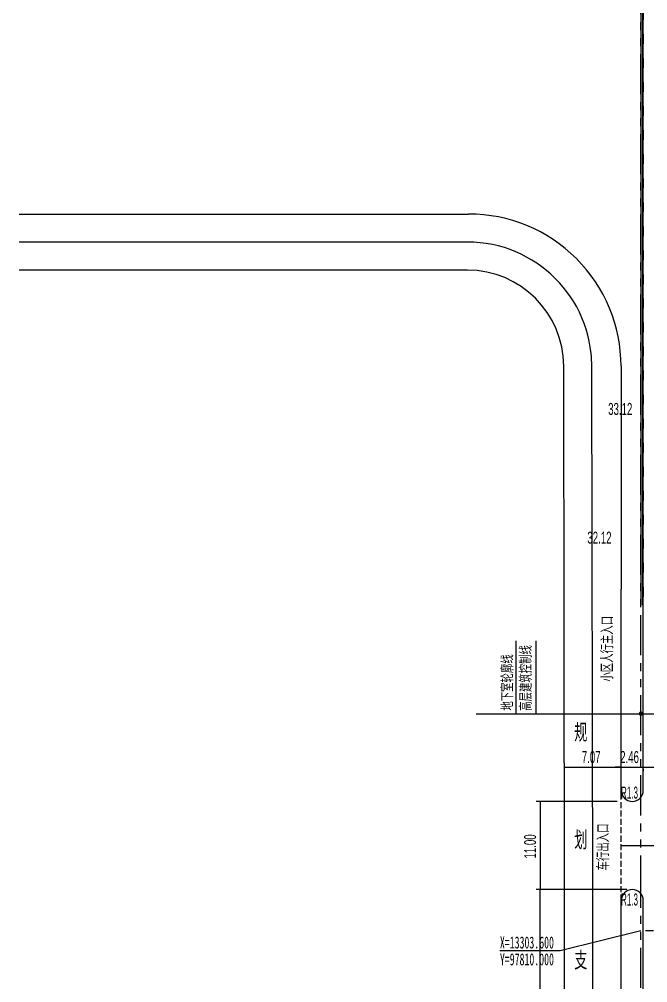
# Model space of a CAD drawing. Header units: millimetres. Extents: x 10 to 562, y -646 to -31.
# Drawn here: x 10 to 166.7, y -392.7 to -152.3 of the extents above; entities that cross this region are included whole.
import ezdxf
from ezdxf.enums import TextEntityAlignment as Align

# ---------------------------------------------------------------- set-up
doc = ezdxf.new("R2010")
doc.units = ezdxf.units.MM
doc.header["$LTSCALE"] = 1000
for name, pattern in [('A01-Z-ZH-PLAN-道路系统_设计区$0$ACAD_ISO03W100', [30, 12, -18]), ('A01-Z-ZH-PLAN-道路系统_设计区$0$ACAD_ISO10W100', [18.5, 12, -3, 0.5, -3]), ('A01-Z-ZH-PLAN-道路系统_设计区$0$DASH', [0.35, 0.25, -0.1]), ('A01-ZH-PLAN-用地红线+建筑退线_设计区$0$DIVIDE', [31.75, 12.7, -6.35, 0, -6.35, 0, -6.35]), ('A01-ZH-PLAN-用地红线+建筑退线_设计区$0$PHANTOM2', [1.25, 0.625, -0.125, 0.125, -0.125, 0.125, -0.125])]:
    doc.linetypes.add(name, pattern=pattern)
for name, color, linetype in [('0-道路开口', 1, 'Continuous'), ('A01-Z-ZH-PLAN-道路系统_设计区$0$A01-Z-ZH-PLAN-地形_设计区$0$Z_0_TEXT(文字)', 7, 'Continuous'), ('A01-Z-ZH-PLAN-道路系统_设计区$0$Z_0_RARC(转弯半径)', 52, 'Continuous'), ('A01-Z-ZH-PLAN-道路系统_设计区$0$Z_0_RDAX(道路中线)', 211, 'A01-Z-ZH-PLAN-道路系统_设计区$0$ACAD_ISO10W100'), ('A01-Z-ZH-PLAN-道路系统_设计区$0$Z_0_ROAD(车行道)', 30, 'Continuous'), ('A01-Z-ZH-PLAN-道路系统_设计区$0$Z_0_RWAL(挡土墙)', 52, 'Continuous'), ('A01-Z-ZH-PLAN-道路系统_设计区$0$Z_0_TEXT(文字)', 7, 'Continuous'), ('A01-Z-ZH-PLAN-道路系统_设计区$0$Z_OUTD_ROAD(市政道路)', 5, 'Continuous'), ('A01-Z-ZH-PLAN-道路系统_设计区$0$Z_ROAD_DIMS(道路尺寸)', 1, 'Continuous'), ('A01-ZH-PLAN-用地红线+建筑退线_设计区$0$0-分期红线', 1, 'A01-ZH-PLAN-用地红线+建筑退线_设计区$0$DIVIDE'), ('A01-ZH-PLAN-用地红线+建筑退线_设计区$0$Z_0_LTCO(红线坐标)', 3, 'Continuous'), ('A01-ZH-PLAN-用地红线+建筑退线_设计区$0$Z_0_LTMT(用地红线)', 1, 'A01-ZH-PLAN-用地红线+建筑退线_设计区$0$DIVIDE'), ('A01-ZH-PLAN-用地红线+建筑退线_设计区$0$Z_0_TEXT(文字)', 7, 'Continuous'), ('Z_ROOF_DIST(建筑间距)', 1, 'Continuous')]:
    doc.layers.add(name, color=color, linetype=linetype)
doc.styles.add('A01-Z-ZH-PLAN-道路系统_设计区$0$A01-Z-ZH-PLAN-地形_设计区$0$黑体', font='simhei.ttf', dxfattribs={"width": 0.6})
doc.styles.add('A01-Z-ZH-PLAN-道路系统_设计区$0$HY', font='_hysz.shx', dxfattribs={"width": 0.6, "bigfont": '_hyfs.shx'})
doc.styles.add('A01-Z-ZH-PLAN-道路系统_设计区$0$zz', font='_HYsz.shx', dxfattribs={"width": 0.5, "bigfont": '_HYFS.shx'})
doc.styles.add('A01-ZH-PLAN-用地红线+建筑退线_设计区$0$HY', font='_hysz.shx', dxfattribs={"width": 0.6, "bigfont": '_hyfs.shx'})
doc.styles.add('A01-ZH-PLAN-用地红线+建筑退线_设计区$0$黑体', font='simhei.ttf', dxfattribs={"width": 0.6})
doc.styles.add('HY', font='_hysz.shx', dxfattribs={"width": 0.6, "bigfont": '_hyfs.shx'})

msp = doc.modelspace()

# ---------------------------------------------------------------- linework, layer by layer
at = {"layer": '0-道路开口', "ltscale": 0.002}
for p, q in [((159.07, -347.46), (138.85, -347.46)), ((139.85, -347.46), (139.85, -369.46)), ((161.51, -369.46), (138.84, -369.47)), ((159.07, -369.46), (138.85, -369.46)), ((139.86, -438.37), (139.84, -369.47))]:
    msp.add_line(p, q, dxfattribs=at)
at = {"layer": 'A01-Z-ZH-PLAN-道路系统_设计区$0$Z_0_RDAX(道路中线)', "color": 6, "ltscale": 0.1}
for p, q in [((121.73, -207.87), (10, -207.89)), ((152.98, -370.98), (152.74, -238.81)), ((160.07, -358.46), (184.98, -358.46)), ((152.98, -454.02), (152.98, -370.98))]:
    msp.add_line(p, q, dxfattribs=at)
msp.add_arc((121.74, -238.87), 31, 0.1047, 90.0139, dxfattribs=at)
at = {"layer": 'A01-Z-ZH-PLAN-道路系统_设计区$0$Z_0_ROAD(车行道)', "ltscale": 0.002}
for p, q in [((165.58, -344.71), (165.58, -83.4)), ((165.58, -435.62), (165.58, -372.22))]:
    msp.add_line(p, q, dxfattribs=at)
for centre, radius, start, end in [((162.83, -344.71), 2.76, 180.0349, 0.0349), ((162.83, -372.22), 2.75, 0, 180)]:
    msp.add_arc(centre, radius, start, end, dxfattribs=at)
at = {"layer": 'A01-Z-ZH-PLAN-道路系统_设计区$0$Z_0_RWAL(挡土墙)', "ltscale": 0.002}
for p, q in [((164.98, -47.36), (164.98, -298.46)), ((165.38, -47.76), (165.38, -298.46))]:
    msp.add_line(p, q, dxfattribs=at)
at = {"layer": 'A01-Z-ZH-PLAN-道路系统_设计区$0$Z_0_RWAL(挡土墙)', "linetype": 'A01-Z-ZH-PLAN-道路系统_设计区$0$ACAD_ISO03W100', "ltscale": 0.0002}
msp.add_line((165.58, -47.96), (165.58, -298.46), dxfattribs=at)
at = {"layer": 'A01-Z-ZH-PLAN-道路系统_设计区$0$Z_OUTD_ROAD(市政道路)', "ltscale": 0.002}
for p, q in [((10, -200.89), (122.03, -200.87)), ((121.74, -214.87), (10, -214.89)), ((145.98, -370.98), (145.74, -238.82)), ((160.04, -238.87), (160.04, -294.5)), ((160.07, -346.03), (160.04, -294.5)), ((145.98, -454.03), (145.98, -370.98)), ((160.09, -436.8), (160.08, -372.22))]:
    msp.add_line(p, q, dxfattribs=at)
at = {"layer": 'A01-Z-ZH-PLAN-道路系统_设计区$0$Z_OUTD_ROAD(市政道路)', "linetype": 'A01-Z-ZH-PLAN-道路系统_设计区$0$DASH', "ltscale": 0.006}
msp.add_line((160.08, -372.22), (160.07, -344.71), dxfattribs=at)
at = {"layer": 'A01-Z-ZH-PLAN-道路系统_设计区$0$Z_OUTD_ROAD(市政道路)', "ltscale": 0.002}
for centre, radius, start in [((122.04, -238.87), 38, 360), ((121.74, -238.87), 24, 0.1047)]:
    msp.add_arc(centre, radius, start, 90.0139, dxfattribs=at)
at = {"layer": 'A01-Z-ZH-PLAN-道路系统_设计区$0$Z_ROAD_DIMS(道路尺寸)', "ltscale": 0.002}
for p, q in [((145.93, -338.27), (145.93, -337.91)), ((145.93, -338.91), (160.06, -338.9)), ((160.06, -338.9), (158.56, -338.9)), ((160.06, -338.26), (160.06, -337.9)), ((160.06, -338.9), (164.98, -338.9)), ((164.98, -338.9), (166.48, -338.9)), ((165.58, -338.9), (173.58, -338.9)), ((165.58, -339.36), (165.58, -339.9))]:
    msp.add_line(p, q, dxfattribs=at)
at = {"layer": 'A01-ZH-PLAN-用地红线+建筑退线_设计区$0$0-分期红线', "linetype": 'A01-ZH-PLAN-用地红线+建筑退线_设计区$0$PHANTOM2', "ltscale": 0.016}
msp.add_line((280.1, -379.76), (164.98, -379.76), dxfattribs=at)
at = {"layer": 'A01-ZH-PLAN-用地红线+建筑退线_设计区$0$Z_0_LTCO(红线坐标)', "ltscale": 0.002}
for p, q in [((164.98, -379.76), (144.9, -384.78)), ((144.9, -384.78), (129.84, -384.78))]:
    msp.add_line(p, q, dxfattribs=at)
at = {"layer": 'A01-ZH-PLAN-用地红线+建筑退线_设计区$0$Z_0_LTMT(用地红线)', "linetype": 'A01-ZH-PLAN-用地红线+建筑退线_设计区$0$PHANTOM2', "ltscale": 0.016}
for p, q in [((164.98, -370.96), (164.98, -46.96)), ((164.98, -454), (164.98, -370.96))]:
    msp.add_line(p, q, dxfattribs=at)
at = {"layer": 'A01-ZH-PLAN-用地红线+建筑退线_设计区$0$Z_0_TEXT(文字)', "ltscale": 0.002, "extrusion": (0, 0, -1)}
for p, q in [((133.9, -325.58), (133.9, -307.42)), ((138.9, -325.58), (138.9, -307.42)), ((123.9, -325.58), (184.98, -325.58))]:
    msp.add_line(p, q, dxfattribs=at)
at = {"layer": 'A01-ZH-PLAN-用地红线+建筑退线_设计区$0$Z_0_TEXT(文字)'}
for start, end in [(0.09, 180.09), (180.09, 0.09)]:
    msp.add_arc((164.98, -325.58), 0.4, start, end, dxfattribs=at)

# ---------------------------------------------------------------- texts
at = {"layer": '0-道路开口', "ltscale": 0.002, "style": 'HY', "width": 0.6}
msp.add_text('11.00', height=3, rotation=90, dxfattribs=at).set_placement((138.85, -361.72))
at = {"layer": 'A01-Z-ZH-PLAN-道路系统_设计区$0$A01-Z-ZH-PLAN-地形_设计区$0$Z_0_TEXT(文字)', "color": 1, "ltscale": 0.002, "style": 'A01-Z-ZH-PLAN-道路系统_设计区$0$A01-Z-ZH-PLAN-地形_设计区$0$黑体', "width": 0.6}
for s, p in [('规 ', (148.37, -332.16, 0)), ('划', (148.37, -358.98, 0)), ('支', (148.37, -389.02, 0))]:
    msp.add_text(s, height=4, dxfattribs=at).set_placement(p)
at = {"layer": 'A01-Z-ZH-PLAN-道路系统_设计区$0$Z_0_RARC(转弯半径)', "ltscale": 0.002, "style": 'A01-Z-ZH-PLAN-道路系统_设计区$0$zz', "width": 0.5}
for p in [(160.03, -346.77), (160.03, -373.45)]:
    msp.add_text('R1.3', height=3, dxfattribs=at).set_placement(p)
at = {"layer": 'A01-Z-ZH-PLAN-道路系统_设计区$0$Z_0_TEXT(文字)', "ltscale": 0.002, "style": 'A01-Z-ZH-PLAN-道路系统_设计区$0$HY', "width": 0.6}
msp.add_text('小区人行主入口', height=3, rotation=90, dxfattribs=at).set_placement((158.11, -317.56))
msp.add_text('车行出入口', height=3, rotation=90, dxfattribs=at).set_placement((157.09, -358.85, 122.35), align=Align.CENTER)
at = {"layer": 'A01-Z-ZH-PLAN-道路系统_设计区$0$Z_ROAD_DIMS(道路尺寸)', "style": 'A01-Z-ZH-PLAN-道路系统_设计区$0$HY', "width": 0.6}
msp.add_text('7.07', height=3, rotation=0.0308, dxfattribs=at).set_placement((150.25, -337.91))
msp.add_text('2.46', height=3, dxfattribs=at).set_placement((159.82, -337.9))
at = {"layer": 'A01-ZH-PLAN-用地红线+建筑退线_设计区$0$Z_0_LTCO(红线坐标)', "ltscale": 0.002, "style": 'A01-ZH-PLAN-用地红线+建筑退线_设计区$0$黑体', "width": 0.6}
for s, p in [('X=13303.600', (129.84, -384.18)), ('Y=97810.000', (129.84, -388.38))]:
    msp.add_text(s, height=3, dxfattribs=at).set_placement(p)
at = {"layer": 'A01-ZH-PLAN-用地红线+建筑退线_设计区$0$Z_0_TEXT(文字)', "ltscale": 0.002, "style": 'A01-ZH-PLAN-用地红线+建筑退线_设计区$0$HY', "width": 0.6}
for s, p in [('地下室轮廓线', (133.22, -324.8)), ('高层建筑控制线', (137.82, -324.85))]:
    msp.add_text(s, height=3, rotation=90, dxfattribs=at).set_placement(p)
at = {"layer": 'Z_ROOF_DIST(建筑间距)', "ltscale": 0.002, "style": 'HY', "width": 0.6}
for s, rotation, p in [('33.12', 0.001, (156.83, -251.02)), ('32.12', 360, (151.64, -283.14))]:
    msp.add_text(s, height=3, rotation=rotation, dxfattribs=at).set_placement(p)

doc.saveas('drawing.dxf')
